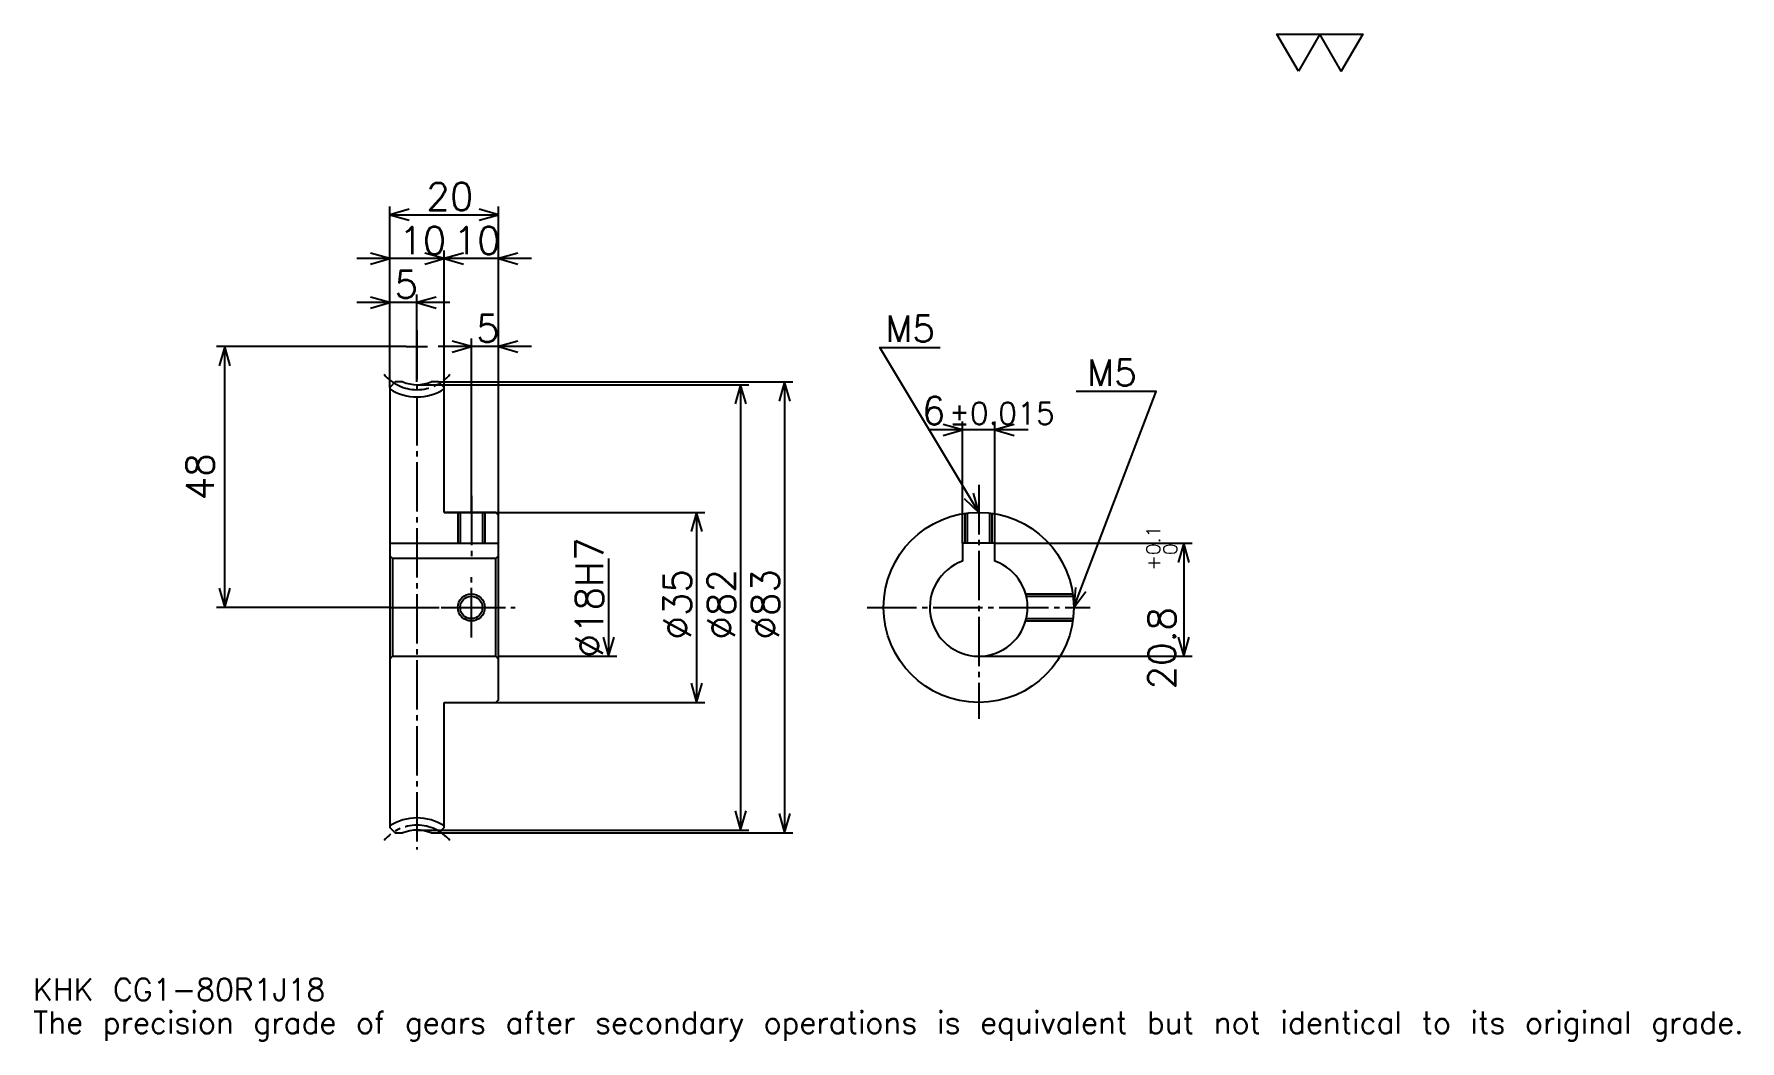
# Model space of a CAD drawing. Extents: x 10 to 324, y 4 to 189.
import ezdxf

# ---------------------------------------------------------------- set-up
doc = ezdxf.new("R2010")
doc.units = 0
doc.linetypes.add('DASHDOT', pattern=[12.146341, 9.109756, -1.012195, 1.012195, -1.012195])
doc.layers.get('0').update_dxf_attribs({"linetype": 'CONTINUOUS'})
doc.layers.add('DASHDOT', color=6, linetype='DASHDOT')
doc.styles.add('KANJI', font='TXT', dxfattribs={"bigfont": 'BIGFONT'})

msp = doc.modelspace()

# ---------------------------------------------------------------- linework, layer by layer
at = {"color": 5}
for p, q in [((75.743896, 125.006104), (75.743896, 157.317078)), ((95.743896, 125.006104), (95.743896, 157.317078)), ((75.743896, 155.798782), (95.743896, 155.798782)), ((91.81707, 147.701233), (69.670723, 147.701233)), ((101.81707, 147.701233), (79.670723, 147.701233)), ((85.743896, 125.006104), (85.743896, 149.219513)), ((86.81707, 139.603668), (69.670723, 139.603668)), ((80.743896, 125.006104), (80.743896, 141.121948)), ((90.743896, 125.006104), (90.743896, 133.024399)), ((78.780479, 131.506104), (43.859749, 131.506104)), ((45.378044, 83.506104), (45.378044, 131.506104)), ((101.81707, 131.506104), (84.670723, 131.506104)), ((75.743896, 123.993912), (75.743896, 125.006104)), ((80.743896, 124.506104), (95.743896, 124.506104)), ((84.731705, 125.006104), (95.743896, 125.006104)), ((85.743896, 123.993912), (85.743896, 125.006104)), ((90.743896, 101.006104), (90.743896, 125.006104)), ((90.743896, 101.006104), (90.743896, 125.006104)), ((95.743896, 125.006104), (149.896332, 125.006104)), ((95.743896, 100.506104), (95.743896, 125.006104)), ((95.743896, 124.506104), (141.798782, 124.506104)), ((140.280487, 124.506104), (140.280487, 42.506104)), ((148.378052, 125.006104), (148.378052, 42.006104)), ((193.170731, 116.189026), (175.024384, 116.189026)), ((181.097565, 95.306107), (181.097565, 117.707321)), ((187.097565, 95.306107), (187.097565, 117.707321)), ((85.743896, 101.006104), (95.743896, 101.006104)), ((95.743896, 101.006104), (133.701218, 101.006104)), ((132.182922, 101.006104), (132.182922, 66.006104)), ((187.097565, 95.306107), (223.359756, 95.306107)), ((221.841461, 95.306107), (221.841461, 74.506104)), ((115.987801, 92.506104), (115.987801, 74.506104)), ((75.743896, 83.506104), (43.859749, 83.506104)), ((95.743896, 74.506104), (117.506088, 74.506104)), ((184.097565, 74.506104), (223.359756, 74.506104)), ((85.743896, 66.006104), (95.743896, 66.006104)), ((95.743896, 66.006104), (133.701218, 66.006104)), ((80.743896, 42.506104), (95.743896, 42.506104)), ((84.731705, 42.006104), (95.743896, 42.006104)), ((95.743896, 42.506104), (141.798782, 42.506104)), ((95.743896, 42.006104), (149.896332, 42.006104))]:
    msp.add_line(p, q, dxfattribs=at)
at = {"color": 4}
for p, q in [((75.743896, 95.306107), (95.743896, 95.306107)), ((95.743896, 93.006104), (95.243896, 92.506104)), ((75.743896, 74.006104), (76.243896, 74.506104)), ((95.743896, 74.006104), (95.243896, 74.506104))]:
    msp.add_line(p, q, dxfattribs=at)
at = {"color": 7}
msp.add_lwpolyline([(242.926834, 182.195129), (238.979279, 189.037567), (254.769516, 189.037567), (250.82196, 182.195129), (246.87439, 189.037567), (242.926834, 182.195129)], dxfattribs=at)
at = {"color": 5}
for points in [[(79.286583, 156.810974), (75.743896, 155.798782), (79.286583, 154.786591)], [(92.201218, 154.786591), (95.743896, 155.798782), (92.201218, 156.810974)], [(72.20121, 146.689026), (75.743896, 147.701233), (72.20121, 148.713409)], [(82.201218, 146.689026), (85.743896, 147.701233), (82.201218, 148.713409)], [(89.286575, 148.713409), (85.743896, 147.701233), (89.286575, 146.689026)], [(99.286575, 148.713409), (95.743896, 147.701233), (99.286575, 146.689026)], [(72.20121, 138.591461), (75.743896, 139.603668), (72.20121, 140.61586)], [(84.286575, 140.61586), (80.743896, 139.603668), (84.286575, 138.591461)], [(87.201218, 130.493912), (90.743896, 131.506104), (87.201218, 132.518295)], [(99.286575, 132.518295), (95.743896, 131.506104), (99.286575, 130.493912)], [(46.390236, 127.963425), (45.378044, 131.506104), (44.365845, 127.963425)], [(184.097565, 101.006104), (165.878052, 131.371948), (177.012192, 131.371948)], [(141.292679, 120.963425), (140.280487, 124.506104), (139.268295, 120.963425)], [(149.390228, 121.463425), (148.378052, 125.006104), (147.365845, 121.463425)], [(201.597565, 83.506104), (216.780487, 123.274399), (202.002441, 123.274399)], [(177.554871, 115.176834), (181.097565, 116.189026), (177.554871, 117.201225)], [(190.640244, 117.201225), (187.097565, 116.189026), (190.640244, 115.176834)], [(181.406921, 103.523163), (184.097565, 101.006104), (183.142822, 104.564697)], [(133.195114, 97.463425), (132.182922, 101.006104), (131.170731, 97.463425)], [(222.853653, 91.76342), (221.841461, 95.306107), (220.829269, 91.76342)], [(44.365845, 87.04879), (45.378044, 83.506104), (46.390236, 87.04879)], [(201.915527, 87.176804), (201.597565, 83.506104), (203.806763, 86.454758)], [(114.975601, 78.048782), (115.987801, 74.506104), (117, 78.048782)], [(220.829269, 78.04879), (221.841461, 74.506104), (222.853653, 78.04879)], [(131.170731, 69.548782), (132.182922, 66.006104), (133.195114, 69.548782)], [(139.268295, 46.048786), (140.280487, 42.506104), (141.292679, 46.048786)], [(147.365845, 45.548786), (148.378052, 42.006104), (149.390228, 45.548786)]]:
    msp.add_lwpolyline(points, dxfattribs=at)
at = {"color": 4}
for points in [[(78.145821, 125.006104), (76.756088, 125.006104), (75.743896, 123.993912), (75.743896, 74.006104)], [(85.743896, 101.006104), (85.743896, 123.993912), (84.731705, 125.006104), (83.341972, 125.006104)], [(85.743896, 66.006104), (95.243896, 66.006104), (95.743896, 66.506104), (95.743896, 100.506104), (95.243896, 101.006104), (85.743896, 101.006104)], [(88.243896, 101.006104), (88.243896, 95.306107)], [(88.678894, 101.006104), (88.678894, 95.306107)], [(92.808899, 101.006104), (92.808899, 95.306107)], [(93.243896, 101.006104), (93.243896, 95.306107)], [(181.597565, 95.306107), (181.597565, 100.826614)], [(182.032562, 95.306107), (182.032562, 100.883842)], [(186.162567, 95.306107), (186.162567, 100.883842)], [(186.597565, 95.306107), (186.597565, 100.826614)], [(187.097565, 91.991386), (187.097565, 95.306107), (181.097565, 95.306107), (181.097565, 91.991386)], [(75.743896, 93.006104), (76.243896, 92.506104), (76.243896, 74.506104), (95.243896, 74.506104), (95.243896, 92.506104), (76.243896, 92.506104)], [(192.743362, 86.006104), (201.41806, 86.006104)], [(192.857452, 85.571106), (201.475296, 85.571106)], [(192.743362, 81.006104), (201.41806, 81.006104)], [(192.857452, 81.441101), (201.475296, 81.441101)], [(75.743896, 74.006104), (75.743896, 43.018299), (76.756088, 42.006104), (78.145821, 42.006104)], [(83.341972, 42.006104), (84.731705, 42.006104), (85.743896, 43.018299), (85.743896, 66.006104)]]:
    msp.add_lwpolyline(points, dxfattribs=at)
for centre, radius in [((184.097565, 83.506104), 17.5), ((90.743896, 83.506104), 2.065)]:
    msp.add_circle(centre, radius, dxfattribs=at)
at = {"color": 7}
msp.add_circle((90.743896, 83.506104), 2.5, dxfattribs=at)
at = {"color": 4}
for centre, radius, start, end in [((80.743896, 131.506104), 9.25, 237.27956006, 302.72043994), ((80.743896, 131.506104), 7, 248.21321192, 291.78678997), ((184.097565, 83.506104), 9, 109.47122094, 70.52877906), ((80.743896, 35.506104), 9.25, 57.27956006, 122.72043994), ((80.743896, 35.506104), 7, 68.21321003, 111.78678808)]:
    msp.add_arc(centre, radius, start, end, dxfattribs=at)
at = {"layer": 'DASHDOT', "color": 7}
for p, q in [((80.743896, 134.542694), (80.743896, 38.969517)), ((78.780479, 131.506104), (82.707314, 131.506104)), ((184.097565, 106.067078), (184.097565, 62.969521)), ((75.743896, 83.506104), (98.780479, 83.506104)), ((163.560974, 83.506104), (204.63414, 83.506104))]:
    msp.add_line(p, q, dxfattribs=at)
for points in [[(90.743896, 104.042686), (90.743896, 92.269516)], [(90.743896, 77.969521), (90.743896, 89.042686)], [(85.207314, 83.506104), (96.280479, 83.506104)]]:
    msp.add_lwpolyline(points, dxfattribs=at)
for centre, start, end in [((80.743896, 131.506104), 219.99999848, 320.00000152), ((80.743896, 35.506104), 39.99999848, 140.00000152)]:
    msp.add_arc(centre, 7.92, start, end, dxfattribs=at)

# ---------------------------------------------------------------- texts
at = {"color": 7, "style": 'KANJI'}
for s, height, p in [('20', 5.060976, (82.454262, 156.608536)), ('10', 5.060976, (77.454262, 148.510986)), ('10', 5.060976, (87.454262, 148.510986)), ('5', 5.060976, (76.599083, 140.413422)), ('5', 5.060976, (91.599075, 132.315857)), ('M5', 4.858537, (166.890228, 132.384155)), ('M5', 4.858537, (204.026825, 124.286591)), ('6', 5.060976, (173.650696, 117.201225)), ('%%p0.015', 4.04878, (178.660446, 117.201225)), ('KHK CG1-80R1J18', 4.04878, (10.121951, 11.134147)), ('The precision grade of gears after secondary operations is equivalent but not identical to its original grade.', 4.04878, (10.121951, 5.060976))]:
    msp.add_text(s, height=height, dxfattribs=at).set_placement(p)
for s, height, p in [('48', 5.060976, (43.353653, 103.204277)), ('0.1', 2.530488, (217.489029, 93.135498)), ('%%c18H7', 5.060976, (114.975601, 74.269821)), ('0', 2.530488, (220.626831, 93.135498)), ('+', 2.530488, (217.489029, 90.301353)), ('%%c35', 5.060976, (131.170731, 77.559456)), ('%%c82', 5.060976, (139.268295, 77.559456)), ('%%c83', 5.060976, (147.365845, 77.559456)), ('20.8', 5.060976, (220.323166, 68.395447))]:
    msp.add_text(s, height=height, rotation=90, dxfattribs=at).set_placement(p)

doc.saveas('drawing.dxf')
